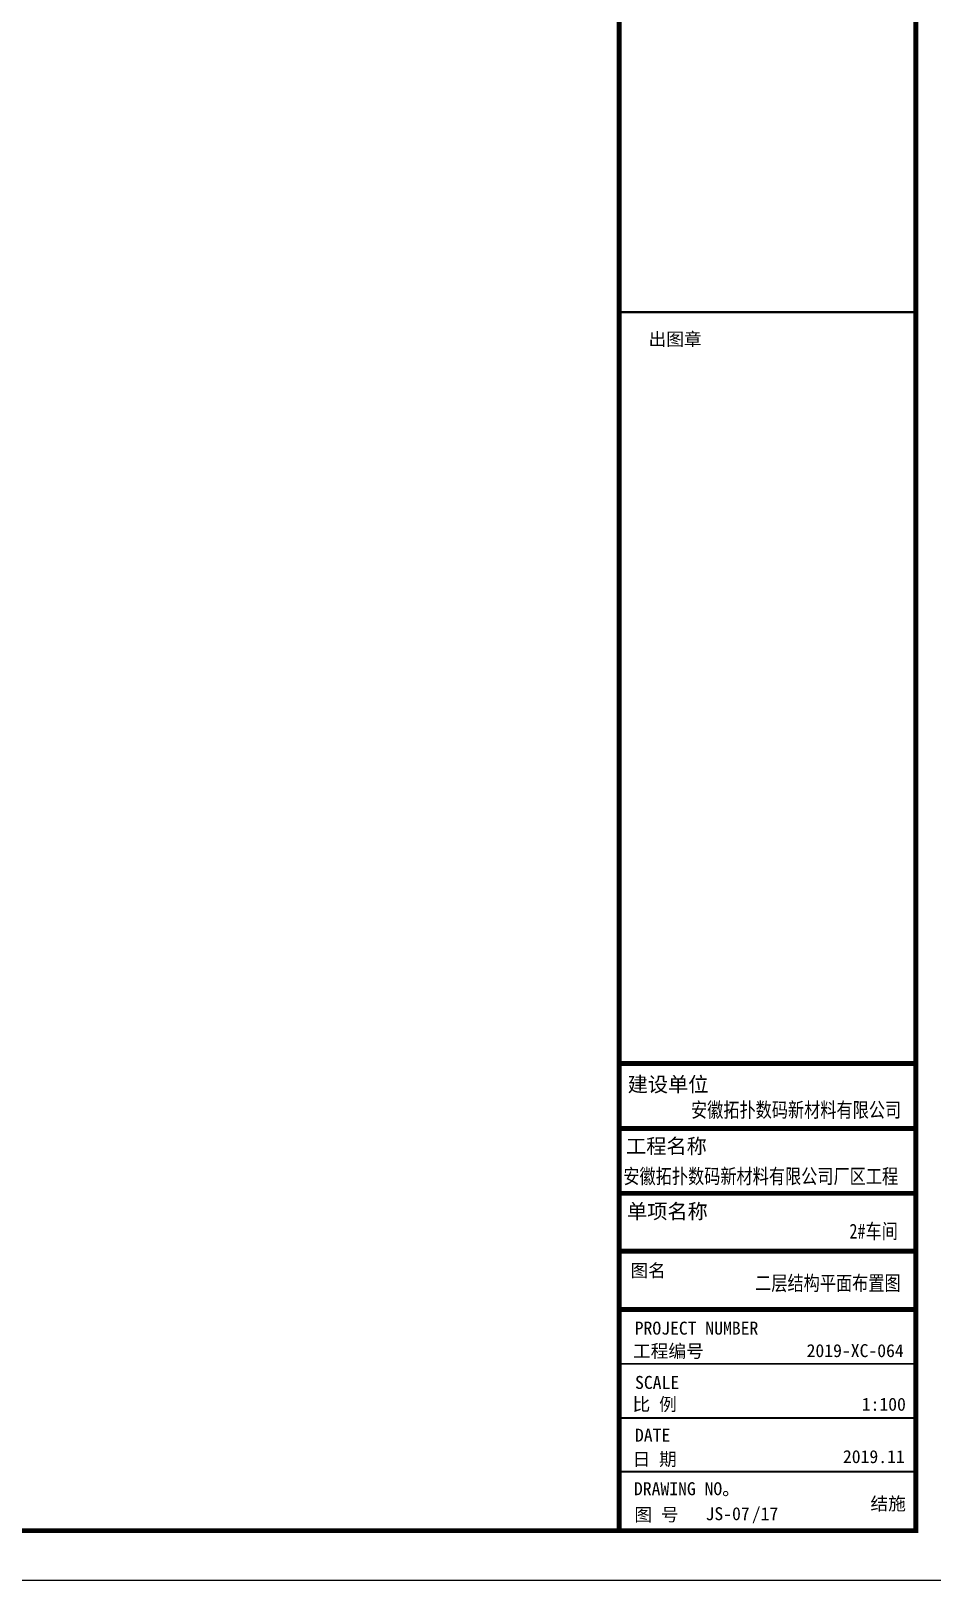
# Model space of a CAD drawing. Extents: x 19118 to 566552, y -1188739 to 92943.
# Drawn here: x 207070 to 234455, y -392184 to -345099 of the extents above; entities that cross this region are included whole.
import ezdxf

# ---------------------------------------------------------------- set-up
doc = ezdxf.new("R2010")
doc.units = 0
doc.header["$LTSCALE"] = 1000
doc.header["$MEASUREMENT"] = 0
for name, color, linetype in [('PUB_TITLE', 4, 'CONTINUOUS'), ('TEXT', 7, 'CONTINUOUS'), ('图框', 4, 'CONTINUOUS')]:
    doc.layers.add(name, color=color, linetype=linetype)
doc.styles.add('-黑体', font='SimSun.ttf')
doc.styles.add('宋体', font='SimSun.ttf', dxfattribs={"width": 0.8})
doc.styles.add('黑体', font='simhei.ttf', dxfattribs={"width": 0.6, "height": 4.3})

msp = doc.modelspace()

# ---------------------------------------------------------------- linework, layer by layer
at = {"layer": 'PUB_TITLE'}
msp.add_lwpolyline([(77811.65, -392183.6), (235461.65, -392183.6), (235461.65, -303083.6), (77811.65, -303083.6)], close=True, dxfattribs=at)
at = {"layer": 'PUB_TITLE', "const_width": 150}
msp.add_lwpolyline([(81561.65, -390683.6), (233961.65, -390683.6), (233961.65, -304583.6), (81561.65, -304583.6)], close=True, dxfattribs=at)
at = {"layer": '图框', "color": 4, "const_width": 147.89}
msp.add_lwpolyline([(224947.8, -304583.6), (233961.65, -304583.6), (233961.65, -390683.6), (224947.8, -390683.6)], close=True, dxfattribs=at)
at = {"layer": '图框', "color": 0, "const_width": 75}
msp.add_lwpolyline([(224947.8, -353645.26), (233961.65, -353645.26)], dxfattribs=at)
at = {"layer": '图框', "color": 4}
for points, const_width in [([(224947.8, -376483.89), (233928.89, -376483.89)], 149.4), ([(224947.8, -378459.4), (233931.66, -378459.4)], 149.4), ([(224947.8, -380431.2), (233961.65, -380431.2)], 149.4), ([(224947.8, -382187.3), (233961.65, -382187.3)], 149.4), ([(224947.8, -383964.13), (233961.65, -383964.13)], 149.4), ([(224947.8, -385612.41), (233961.65, -385612.41)], 60.51), ([(224947.8, -387257.84), (233961.65, -387257.84)], 60.51), ([(224947.8, -388890.8), (233961.65, -388890.8)], 60.51)]:
    msp.add_lwpolyline(points, dxfattribs=dict(at, const_width=const_width))

# ---------------------------------------------------------------- texts
at = {"layer": 'TEXT', "color": 3, "style": '-黑体', "width": 0.8}
for s, p in [('安徽拓扑数码新材料有限公司', (227130.57, -378118.44)), ('安徽拓扑数码新材料有限公司厂区工程', (225074.64, -380135.16)), ('2#车间', (231945.39, -381804.67)), ('二层结构平面布置图', (229080.5, -383383.79))]:
    msp.add_text(s, height=450.225, dxfattribs=at).set_placement(p)
at = {"layer": '图框', "color": 4}
for s, height, style, p in [('出图章', 394.416, '黑体', (225840.54, -354665.89)), ('建设单位', 450, '黑体', (225205.26, -377342.92)), ('工程名称', 450, '黑体', (225155.44, -379220.25)), ('单项名称', 450, '黑体', (225185.44, -381201.74)), ('图名', 394.416, '黑体', (225289.28, -382974.86)), ('工程编号', 394.416, '黑体', (225366.49, -385421.84)), ('2019-XC-064', 394.416, '宋体', (230643.97, -385408.21)), ('SCALE', 394.416, '黑体', (225429.33, -386375.12)), ('比 例', 394.416, '黑体', (225353.21, -387039.56)), ('1:100', 394.416, '宋体', (232318.7, -387037.98)), ('DATE', 394.416, '黑体', (225427.26, -387978.05)), ('日 期', 394.416, '黑体', (225353.21, -388708.78)), ('2019.11', 394.416, '宋体', (231747.82, -388630.22)), ('DRAWING NO。', 394.416, '黑体', (225396.15, -389605.1)), ('图 号', 394.416, '黑体', (225409.22, -390392.69))]:
    msp.add_text(s, height=height, dxfattribs=dict(at, style=style)).set_placement(p)
at = {"layer": '图框', "color": 0, "style": '黑体'}
msp.add_text('PROJECT NUMBER', height=394.416, dxfattribs=at).set_placement((225419.68, -384724.64))
at = {"layer": '图框', "color": 3, "style": '宋体'}
for s, p in [('结施', (232584.59, -390058.92)), ('JS-07', (227572.52, -390365.16)), ('/17', (228979.1, -390365.16))]:
    msp.add_text(s, height=394.416, dxfattribs=at).set_placement(p)

doc.saveas('drawing.dxf')
